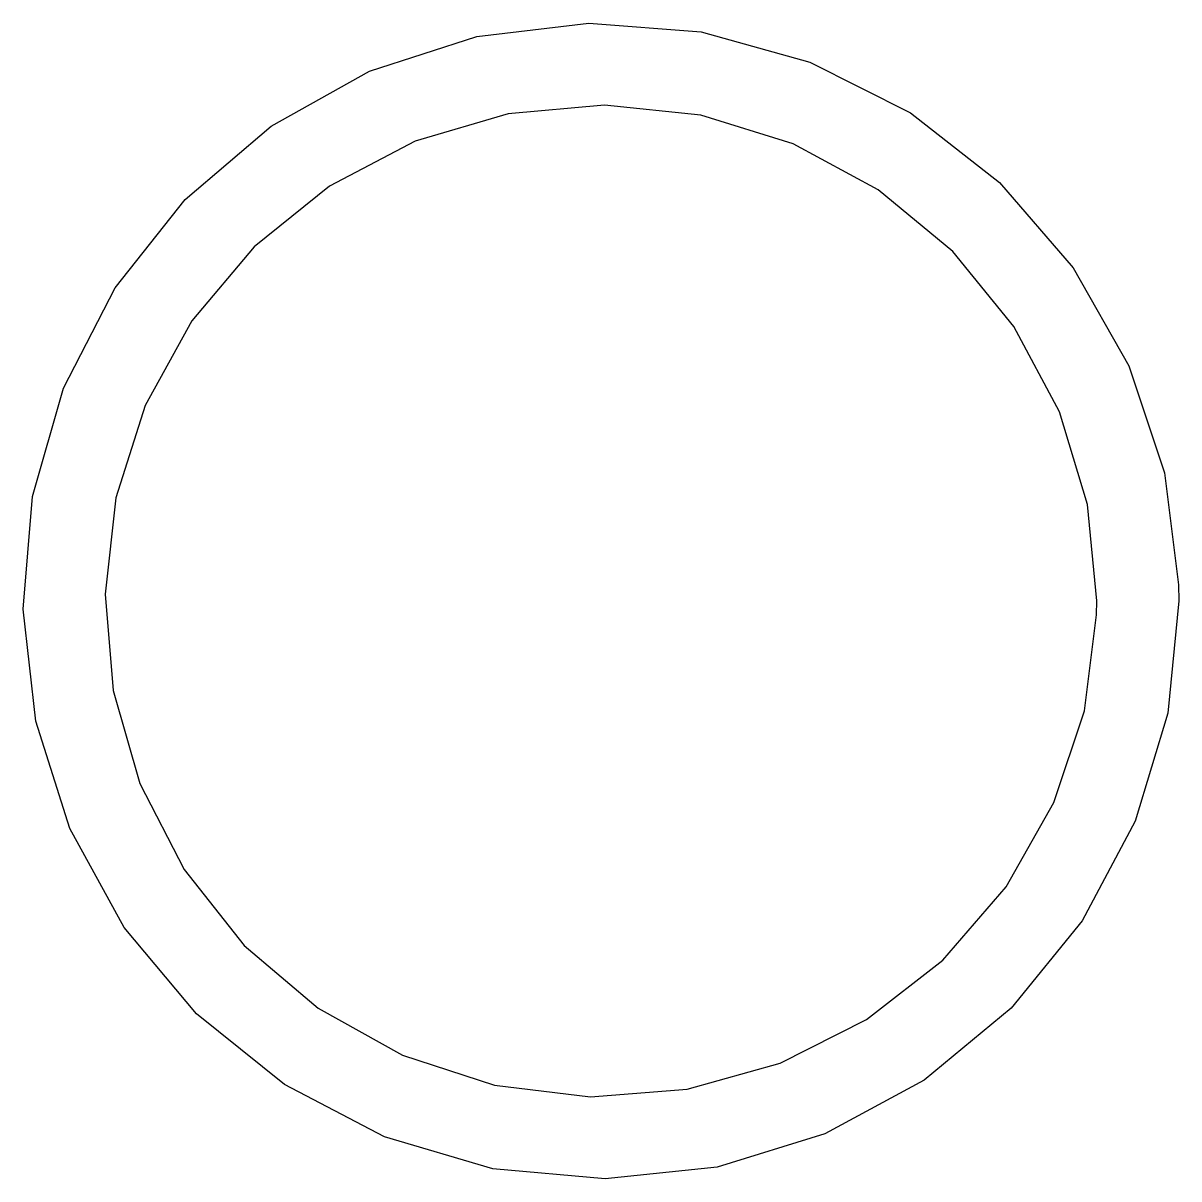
# Model space of a CAD drawing. Extents: x 1 to 169, y -122 to 5.
# Drawn here: x 1.515 to 3.486, y -48.986 to -47.015 of the extents above; entities that cross this region are included whole.
import ezdxf

# ---------------------------------------------------------------- set-up
doc = ezdxf.new("R2010")
doc.units = 0
doc.header["$MEASUREMENT"] = 0
doc.layers.add('BLACK', color=7, linetype='CONTINUOUS')

msp = doc.modelspace()

# ---------------------------------------------------------------- linework, layer by layer
at = {"layer": 'BLACK', "linetype": 'CONTINUOUS'}
for p, q in [((2.28837, -47.0375), (2.47936, -47.0147)), ((2.47936, -47.0147), (2.67114, -47.0294)), ((2.10544, -47.0969), (2.28837, -47.0375)), ((2.67114, -47.0294), (2.8564, -47.0812)), ((2.8564, -47.0812), (3.02808, -47.1679)), ((1.93754, -47.1907), (2.10544, -47.0969)), ((2.5059, -47.1545), (2.34156, -47.1694)), ((2.67002, -47.1717), (2.5059, -47.1545)), ((2.34156, -47.1694), (2.18326, -47.216)), ((2.82766, -47.2205), (2.67002, -47.1717)), ((3.02808, -47.1679), (3.17965, -47.2863)), ((1.79106, -47.3154), (1.93754, -47.1907)), ((2.18326, -47.216), (2.03701, -47.2925)), ((2.97282, -47.299), (2.82766, -47.2205)), ((2.03701, -47.2925), (1.90841, -47.3959)), ((3.09997, -47.4042), (2.97282, -47.299)), ((3.17965, -47.2863), (3.30533, -47.4319)), ((1.67159, -47.4661), (1.79106, -47.3154)), ((1.90841, -47.3959), (1.80233, -47.5223)), ((3.20427, -47.5321), (3.09997, -47.4042)), ((3.30533, -47.4319), (3.40033, -47.5991)), ((1.58367, -47.6372), (1.67159, -47.4661)), ((1.80233, -47.5223), (1.72283, -47.6669)), ((3.28174, -47.6778), (3.20427, -47.5321)), ((3.40033, -47.5991), (3.46105, -47.7817)), ((1.53065, -47.8221), (1.58367, -47.6372)), ((1.72283, -47.6669), (1.67294, -47.8242)), ((3.32944, -47.8358), (3.28174, -47.6778)), ((3.46105, -47.7817), (3.48515, -47.9725)), ((1.51456, -48.0138), (1.53065, -47.8221)), ((1.67294, -47.8242), (1.65454, -47.9882)), ((3.34554, -48), (3.32944, -47.8358)), ((3.48515, -47.9725), (3.48554, -48)), ((1.65454, -47.9882), (1.66835, -48.1526)), ((3.34521, -48.0236), (3.34554, -48)), ((3.48554, -48), (3.46677, -48.1914)), ((1.536, -48.2049), (1.51456, -48.0138)), ((3.32453, -48.1873), (3.34521, -48.0236)), ((1.66835, -48.1526), (1.71384, -48.3113)), ((3.27244, -48.3439), (3.32453, -48.1873)), ((1.59416, -48.3882), (1.536, -48.2049)), ((3.46677, -48.1914), (3.41118, -48.3756)), ((1.71384, -48.3113), (1.78927, -48.458)), ((3.19093, -48.4874), (3.27244, -48.3439)), ((3.41118, -48.3756), (3.32088, -48.5454)), ((1.68682, -48.5568), (1.59416, -48.3882)), ((1.78927, -48.458), (1.89177, -48.5874)), ((3.0831, -48.6123), (3.19093, -48.4874)), ((1.81045, -48.7041), (1.68682, -48.5568)), ((3.32088, -48.5454), (3.19931, -48.6944)), ((1.89177, -48.5874), (2.01744, -48.6943)), ((2.95306, -48.7139), (3.0831, -48.6123)), ((2.01744, -48.6943), (2.16149, -48.7748)), ((3.19931, -48.6944), (3.05111, -48.817)), ((1.96035, -48.8247), (1.81045, -48.7041)), ((2.80577, -48.7883), (2.95306, -48.7139)), ((2.16149, -48.7748), (2.31843, -48.8258)), ((2.64683, -48.8327), (2.80577, -48.7883)), ((3.05111, -48.817), (2.88191, -48.9085)), ((2.13081, -48.9138), (1.96035, -48.8247)), ((2.31843, -48.8258), (2.48229, -48.8454)), ((2.48229, -48.8454), (2.64683, -48.8327)), ((2.31533, -48.9681), (2.13081, -48.9138)), ((2.88191, -48.9085), (2.69817, -48.9654)), ((2.50688, -48.9855), (2.31533, -48.9681)), ((2.69817, -48.9654), (2.50688, -48.9855))]:
    msp.add_line(p, q, dxfattribs=at)

doc.saveas('drawing.dxf')
